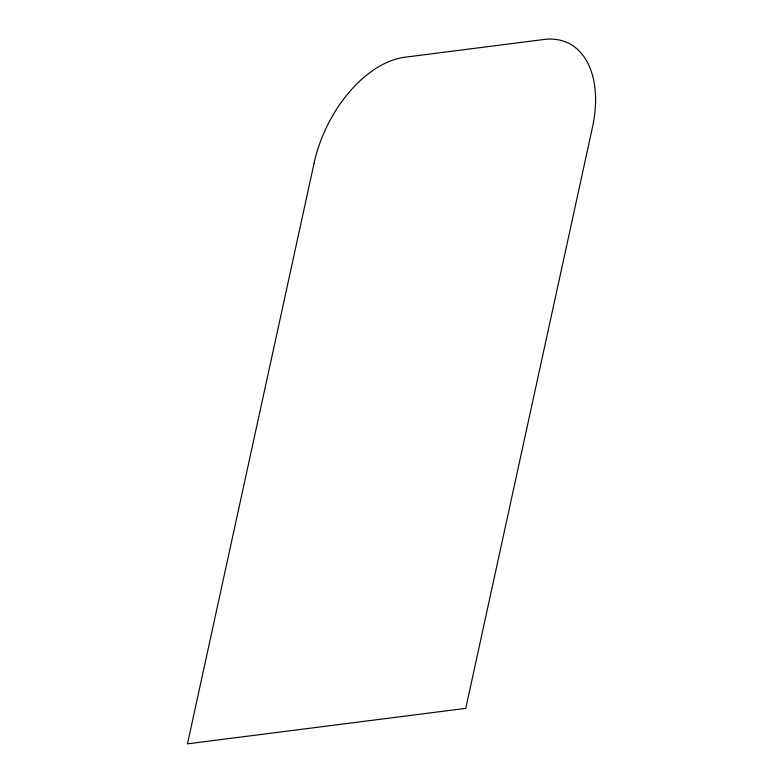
<?xml version="1.0" encoding="UTF-8"?>
<svg xmlns="http://www.w3.org/2000/svg" width="783" height="783" viewBox="0 0 783 783"><rect width="100%" height="100%" fill="white"/><g stroke="black" fill="none" stroke-linecap="round" stroke-linejoin="round"><path stroke-width="1.17" d="M314.14 162.913L187.47 743.85L465.768 708.361L592.437 127.433A103.679 63.169 -64 0 0 543.97 39.483L404.821 57.228A103.679 63.169 -64 0 0 314.14 162.913"/></g></svg>
